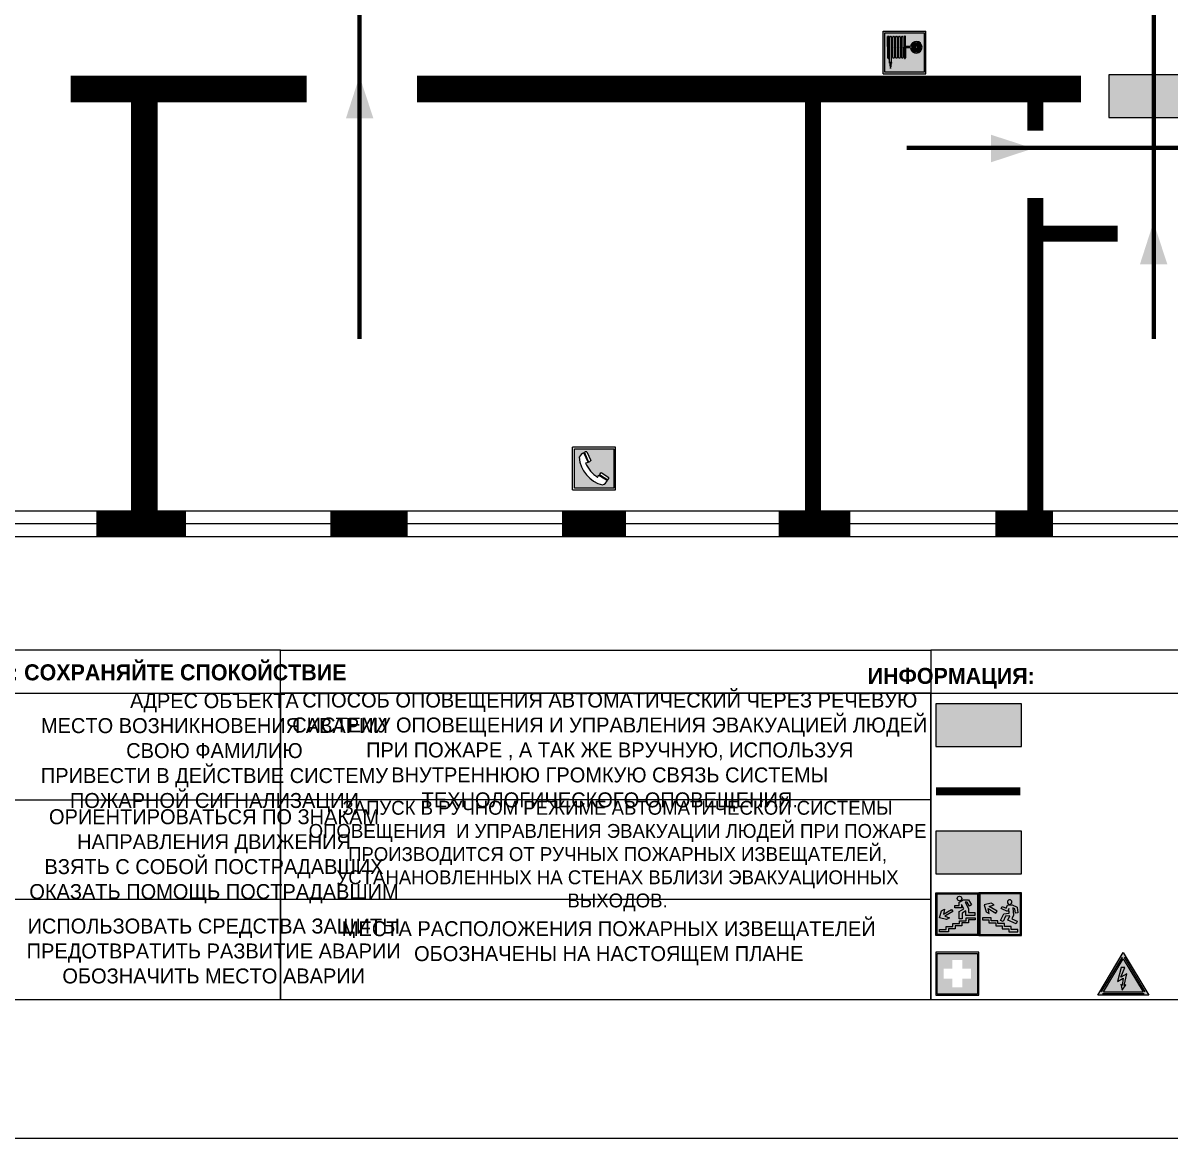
# Model space of a CAD drawing. Header units: millimetres. Extents: x 13114 to 67229, y 22859 to 38520.
# Drawn here: x 25854 to 26068.7, y 34765.6 to 34974.2 of the extents above; entities that cross this region are included whole.
import ezdxf

# ---------------------------------------------------------------- set-up
doc = ezdxf.new("R2010")
doc.units = ezdxf.units.MM
doc.layers.add('План_Штампы', color=7, linetype='Continuous')
doc.styles.add('обычный', font='arial.ttf')

# ---------------------------------------------------------------- blocks, each defined once
blk = doc.blocks.new('A$C3E6D3DDE')
at = {"lineweight": 5}
h = blk.add_hatch(color=40, dxfattribs=at)
h.paths.add_polyline_path([(24.1, 1.45), (16.46, -11.35), (31.74, -11.35)])
h.paths.add_polyline_path([(24.09, -0.46), (30.03, -10.41), (18.14, -10.41)], flags=16)
h.paths.add_polyline_path([(24.54, -3.08), (23.41, -6.02), (25.13, -5.01), (24.33, -8.5), (24.82, -8.27), (23.79, -9.86), (23.4, -8.04), (23.8, -8.43), (24.04, -6.29), (22.39, -7.25), (23.44, -3.08)], flags=0)
h = blk.add_hatch(color=256, dxfattribs=at)
h.paths.add_polyline_path([(24.37, 0.03, 0.567511), (23.82, 0.03), (17.59, -10.4, 0.582454), (17.86, -10.88), (30.32, -10.88, 0.582149), (30.6, -10.4)])
h.paths.add_polyline_path([(24.09, -0.46), (18.14, -10.41), (30.03, -10.41)], flags=16)
h.paths.add_polyline_path([(24.54, -3.08), (23.41, -6.02), (25.13, -5.01), (24.33, -8.5), (24.82, -8.27), (23.79, -9.86), (23.4, -8.04), (23.8, -8.43), (24.04, -6.29), (22.39, -7.25), (23.44, -3.08)], flags=0)
h = blk.add_hatch(color=40, dxfattribs=at)
h.paths.add_polyline_path([(24.09, -0.46), (18.14, -10.41), (30.03, -10.41)])
h.paths.add_polyline_path([(24.82, -8.27), (23.79, -9.86), (23.4, -8.04), (23.8, -8.43), (24.04, -6.29), (22.39, -7.25), (23.44, -3.08), (24.54, -3.08), (23.41, -6.02), (25.13, -5.01), (24.33, -8.5)], flags=16)
at = {"color": 40, "lineweight": 5}
for p, q in [((16.46, -11.35), (24.1, 1.45)), ((24.1, 1.45), (31.74, -11.35))]:
    blk.add_line(p, q, dxfattribs=at)
at = {"lineweight": 5}
for p, q in [((17.59, -10.4), (23.82, 0.03)), ((24.37, 0.03), (30.6, -10.4)), ((18.14, -10.41), (24.09, -0.46)), ((23.44, -3.08), (22.39, -7.25)), ((23.41, -6.02), (24.54, -3.08)), ((24.54, -3.08), (23.44, -3.08)), ((24.09, -0.46), (30.03, -10.41)), ((22.39, -7.25), (24.04, -6.29)), ((25.13, -5.01), (23.41, -6.02)), ((24.04, -6.29), (23.8, -8.43)), ((24.33, -8.5), (25.13, -5.01)), ((23.8, -8.43), (23.4, -8.04)), ((23.4, -8.04), (23.79, -9.86)), ((23.79, -9.86), (24.82, -8.27)), ((24.82, -8.27), (24.33, -8.5)), ((17.86, -10.88), (30.32, -10.88)), ((18.14, -10.41), (30.03, -10.41))]:
    blk.add_line(p, q, dxfattribs=at)
at = {"color": 50, "lineweight": 5}
blk.add_line((31.74, -11.35), (16.46, -11.35), dxfattribs=at)
blk = doc.blocks.new('A$C7B4425F7')
at = {"true_color": 0xffffff}
blk.add_hatch(color=7, dxfattribs=at).paths.add_polyline_path([(0, 0), (-16, 0), (-16, -8), (0, -8)])
h = blk.add_hatch(color=126)
h.paths.add_polyline_path([(-0.2, -0.2), (-15.8, -0.2), (-15.8, -7.8), (-0.2, -7.8)])
h.paths.add_polyline_path([(-11.76, -2.03), (-11.76, -3.66), (-11.17, -3.66, -0.568275), (-11.17, -6.18), (-12.58, -6.18), (-12.58, -2.03)], flags=16)
h.paths.add_polyline_path([(-13.33, -4.12, -0.495768), (-13.59, -6.18), (-15.03, -6.18), (-15.03, -2.03), (-13.59, -2.03, -0.487973)], flags=16)
h.paths.add_polyline_path([(-10.25, -2.03), (-9.48, -2.03), (-9.48, -6.18), (-10.25, -6.18)], flags=16)
h.paths.add_polyline_path([(-13.84, -3.69), (-14.24, -3.69), (-14.24, -3.03), (-13.9, -3.03, -0.692621)], flags=0)
h.paths.add_polyline_path([(-9.15, -2.03), (-8.4, -2.03), (-8.04, -3.07), (-7.68, -2.03), (-6.93, -2.03), (-7.64, -4.1), (-6.93, -6.18), (-7.68, -6.18), (-8.04, -5.14), (-8.4, -6.18), (-9.15, -6.18), (-8.44, -4.1)], flags=16)
h.paths.add_polyline_path([(-11.76, -4.46), (-11.42, -4.46, -0.692621), (-11.36, -5.12), (-11.76, -5.12)], flags=0)
h.paths.add_polyline_path([(-13.9, -5.2), (-14.24, -5.2), (-14.24, -4.55), (-13.84, -4.55, -0.708038)], flags=0)
edge = h.paths.add_edge_path(flags=16)
edge.add_ellipse((-5.51, -4.08), major_axis=(0, 2.05), ratio=0.586184, start_angle=0, end_angle=360)
edge = h.paths.add_edge_path(flags=0)
edge.add_ellipse((-5.51, -4.08), major_axis=(0, 1.14), ratio=0.454828, start_angle=0, end_angle=360)
h.paths.add_polyline_path([(-4.13, -4.96, 0.377264), (-3.48, -4.52, 0.0555), (-3.16, -2.03), (-1.66, -2.03), (-1.66, -4.96), (-0.96, -4.96), (-0.96, -7.01), (-1.75, -7.01), (-1.75, -6.18), (-3.3, -6.18), (-3.3, -7.02), (-4.13, -7.02)], flags=16)
h.paths.add_polyline_path([(-2.73, -2.91), (-2.28, -2.91), (-2.28, -4.96), (-3.05, -4.96, 0.079136)], flags=0)
at = {"color": 126}
blk.add_lwpolyline([(-16, -8), (0, -8), (0, 0), (-16, 0)], close=True, dxfattribs=at)
blk = doc.blocks.new('A$C18900ED3')
h = blk.add_hatch(color=126)
h.paths.add_polyline_path([(-0.18, -0.18), (-7.02, -0.18), (-7.02, -7.02), (-0.18, -7.02)])
h.paths.add_polyline_path([(-5.89, -4.46), (-5.89, -2.77), (-4.46, -2.77), (-4.46, -1.31), (-2.77, -1.31), (-2.77, -2.77), (-1.33, -2.77), (-1.33, -4.46), (-2.77, -4.46), (-2.77, -5.89), (-4.46, -5.89), (-4.46, -4.46)], flags=16)
at = {"color": 126}
for p, q in [((-7.2, 0), (-7.2, -7.2)), ((0, 0), (-7.2, 0)), ((0, -7.2), (0, 0)), ((-7.02, -7.02), (-7.02, -0.18)), ((-7.02, -0.18), (-0.18, -0.18)), ((-0.18, -0.18), (-0.18, -7.02)), ((-7.2, -7.2), (0, -7.2)), ((-0.18, -7.02), (-7.02, -7.02))]:
    blk.add_line(p, q, dxfattribs=at)
blk = doc.blocks.new('вниз 3')
at = {"lineweight": 0, "true_color": 0xffffff}
h = blk.add_hatch(color=7, dxfattribs=at)
h.dxf.hatch_style = 1
h.paths.add_polyline_path([(40997.5, -4475.69), (40997.25, -4475.28), (40995.76, -4476.15), (40995.97, -4475.23), (40995.39, -4475.56), (40995.05, -4476.83), (40996.33, -4477.17), (40996.91, -4476.83), (40996, -4476.55)], flags=0)
h.paths.add_polyline_path([(40999.81, -4473.95), (41000.22, -4473.95), (41000.64, -4474.67), (41001.03, -4474.43), (41000.46, -4473.49), (41000.42, -4473.49), (40999.43, -4473.49), (40998.68, -4473.92), (40998.68, -4474.57), (40997.88, -4474.57), (40997.88, -4475), (40999.14, -4475), (40999.14, -4474.43), (40999.14, -4474.38), (40999.59, -4475.15), (40998.72, -4475.67), (40998.72, -4477.06), (40999.24, -4477.06), (40999.24, -4475.96), (40999.95, -4475.56), (40999.95, -4476.43), (41001.61, -4476.43), (41001.61, -4475.88), (41000.47, -4475.88), (41000.47, -4475.12)], flags=0)
h.paths.add_polyline_path([(40999.2, -4473.24, 1), (40998.35, -4473.24, 1)], flags=0)
h.paths.add_polyline_path([(41000.46, -4477.26), (41001.69, -4477.26), (41001.69, -4476.84), (41000.03, -4476.84), (41000.03, -4477.39), (40998.78, -4477.39), (40998.78, -4477.95), (40997.53, -4477.95), (40997.53, -4478.5), (40996.29, -4478.5), (40996.29, -4479.06), (40995.05, -4479.06), (40995.05, -4479.48), (40995.29, -4479.48), (40996.72, -4479.48), (40996.72, -4478.92), (40997.97, -4478.92), (40997.97, -4478.36), (40999.2, -4478.36), (40999.2, -4477.81), (41000.46, -4477.81)], flags=0)
h.paths.add_polyline_path([(41002.37, -4472.17), (40994.37, -4472.17), (40994.37, -4480.17), (41002.37, -4480.17)])
h.paths.add_polyline_path([(41002.16, -4479.96), (40994.57, -4479.96), (40994.57, -4472.37), (41002.16, -4472.37)], flags=16)
h.paths.add_polyline_path([(41001.61, -4475.88), (41001.61, -4476.43), (40999.95, -4476.43), (40999.95, -4475.56), (40999.24, -4475.96), (40999.24, -4477.06), (40998.72, -4477.06), (40998.72, -4475.67), (40999.59, -4475.15), (40999.14, -4474.38), (40999.14, -4474.43), (40999.14, -4475), (40997.88, -4475), (40997.88, -4474.57), (40998.68, -4474.57), (40998.68, -4473.92), (40999.43, -4473.49), (41000.42, -4473.49), (41000.46, -4473.49), (41001.03, -4474.43), (41000.64, -4474.67), (41000.22, -4473.95), (40999.81, -4473.95), (41000.47, -4475.12), (41000.47, -4475.88)], flags=0)
h.paths.add_polyline_path([(41001.69, -4476.84), (41001.69, -4477.26), (41000.46, -4477.26), (41000.46, -4477.81), (40999.2, -4477.81), (40999.2, -4478.36), (40997.97, -4478.36), (40997.97, -4478.92), (40996.72, -4478.92), (40996.72, -4479.48), (40995.05, -4479.48), (40995.05, -4479.06), (40996.29, -4479.06), (40996.29, -4478.5), (40997.53, -4478.5), (40997.53, -4477.95), (40998.78, -4477.95), (40998.78, -4477.39), (41000.03, -4477.39), (41000.03, -4476.84)], flags=0)
h.paths.add_polyline_path([(40998.35, -4473.24, -1), (40999.2, -4473.24, -1)], flags=0)
h.paths.add_polyline_path([(40997.5, -4475.69), (40996, -4476.55), (40996.91, -4476.83), (40996.33, -4477.17), (40995.05, -4476.83), (40995.39, -4475.56), (40995.97, -4475.23), (40995.76, -4476.15), (40997.25, -4475.28)], flags=0)
at = {"lineweight": 0}
h = blk.add_hatch(color=126, dxfattribs=at)
h.dxf.hatch_style = 1
h.paths.add_polyline_path([(41002.16, -4472.37), (40994.57, -4472.37), (40994.57, -4479.96), (41002.16, -4479.96)])
h.paths.add_polyline_path([(40995.97, -4475.23), (40995.76, -4476.15), (40997.25, -4475.28), (40997.5, -4475.69), (40996, -4476.55), (40996.91, -4476.83), (40996.33, -4477.17), (40995.05, -4476.83), (40995.39, -4475.56)], flags=16)
h.paths.add_polyline_path([(40997.88, -4474.57), (40998.68, -4474.57), (40998.68, -4473.92), (40999.43, -4473.49), (41000.42, -4473.49), (41000.46, -4473.49), (41001.03, -4474.43), (41000.64, -4474.67), (41000.22, -4473.95), (40999.81, -4473.95), (41000.47, -4475.12), (41000.47, -4475.88), (41001.61, -4475.88), (41001.61, -4476.43), (40999.95, -4476.43), (40999.95, -4475.56), (40999.24, -4475.96), (40999.24, -4477.06), (40998.72, -4477.06), (40998.72, -4475.67), (40999.59, -4475.15), (40999.14, -4474.38), (40999.14, -4474.43), (40999.14, -4475), (40997.88, -4475)], flags=16)
h.paths.add_polyline_path([(40998.35, -4473.24, -1), (40999.2, -4473.24, -1)], flags=16)
h.paths.add_polyline_path([(40997.53, -4477.95), (40998.78, -4477.95), (40998.78, -4477.39), (41000.03, -4477.39), (41000.03, -4476.84), (41001.69, -4476.84), (41001.69, -4477.26), (41000.46, -4477.26), (41000.46, -4477.81), (40999.2, -4477.81), (40999.2, -4478.36), (40997.97, -4478.36), (40997.97, -4478.92), (40996.72, -4478.92), (40996.72, -4479.48), (40995.05, -4479.48), (40995.05, -4479.06), (40996.29, -4479.06), (40996.29, -4478.5), (40997.53, -4478.5)], flags=16)
at = {"lineweight": 0, "true_color": 0xffffff}
h = blk.add_hatch(color=7, dxfattribs=at)
h.dxf.hatch_style = 1
h.paths.add_polyline_path([(40999.2, -4473.24, 1), (40998.35, -4473.24, 1)])
h.paths.add_polyline_path([(40999.81, -4473.95), (41000.22, -4473.95), (41000.64, -4474.67), (41001.03, -4474.43), (41000.46, -4473.49), (41000.42, -4473.49), (40999.43, -4473.49), (40998.68, -4473.92), (40998.68, -4474.57), (40997.88, -4474.57), (40997.88, -4475), (40999.14, -4475), (40999.14, -4474.43), (40999.14, -4474.38), (40999.59, -4475.15), (40998.72, -4475.67), (40998.72, -4477.06), (40999.24, -4477.06), (40999.24, -4475.96), (40999.95, -4475.56), (40999.95, -4476.43), (41001.61, -4476.43), (41001.61, -4475.88), (41000.47, -4475.88), (41000.47, -4475.12)])
h.paths.add_polyline_path([(40999.2, -4477.81), (41000.46, -4477.81), (41000.46, -4477.26), (41001.69, -4477.26), (41001.69, -4476.84), (41000.03, -4476.84), (41000.03, -4477.39), (40998.78, -4477.39), (40998.78, -4477.95), (40997.53, -4477.95), (40997.53, -4478.5), (40996.29, -4478.5), (40996.29, -4479.06), (40995.05, -4479.06), (40995.05, -4479.48), (40995.29, -4479.48), (40996.72, -4479.48), (40996.72, -4478.92), (40997.97, -4478.92), (40997.97, -4478.36), (40999.2, -4478.36)])
h.paths.add_polyline_path([(40997.5, -4475.69), (40997.25, -4475.28), (40995.76, -4476.15), (40995.97, -4475.23), (40995.39, -4475.56), (40995.05, -4476.83), (40996.33, -4477.17), (40996.91, -4476.83), (40996, -4476.55)])
at = {"color": 126, "lineweight": 0}
for points in [[(40994.37, -4472.17), (41002.37, -4472.17), (41002.37, -4480.17), (40994.37, -4480.17)], [(40994.57, -4472.37), (41002.16, -4472.37), (41002.16, -4479.96), (40994.57, -4479.96)]]:
    blk.add_lwpolyline(points, close=True, dxfattribs=at)
for points in [[(40999.14, -4474.43), (40999.14, -4475), (40997.88, -4475), (40997.88, -4474.57), (40998.68, -4474.57), (40998.68, -4473.92), (40999.43, -4473.49), (41000.42, -4473.49), (41000.46, -4473.49), (41001.03, -4474.43), (41000.64, -4474.67), (41000.22, -4473.95), (40999.81, -4473.95), (41000.47, -4475.12), (41000.47, -4475.88), (41001.61, -4475.88), (41001.61, -4476.43), (40999.95, -4476.43), (40999.95, -4475.56), (40999.24, -4475.96), (40999.24, -4477.06), (40998.72, -4477.06), (40998.72, -4475.67), (40999.59, -4475.15), (40999.14, -4474.38), (40999.14, -4474.43)], [(40995.05, -4476.83), (40995.39, -4475.56), (40995.97, -4475.23), (40995.76, -4476.15), (40997.25, -4475.28), (40997.5, -4475.69), (40996, -4476.55), (40996.91, -4476.83), (40996.33, -4477.17), (40995.05, -4476.83)], [(40995.29, -4479.48), (40995.05, -4479.48), (40995.05, -4479.06), (40996.29, -4479.06), (40996.29, -4478.5), (40997.53, -4478.5), (40997.53, -4477.95), (40998.78, -4477.95), (40998.78, -4477.39), (41000.03, -4477.39), (41000.03, -4476.84), (41001.69, -4476.84), (41001.69, -4477.26), (41000.46, -4477.26), (41000.46, -4477.81), (40999.2, -4477.81), (40999.2, -4478.36), (40997.97, -4478.36), (40997.97, -4478.92), (40996.72, -4478.92), (40996.72, -4479.48), (40995.05, -4479.48)]]:
    blk.add_lwpolyline(points, dxfattribs=at)
blk.add_circle((40998.77, -4473.24), 0.426, dxfattribs=at)
blk = doc.blocks.new('A$C32E8229D')
at = {"true_color": 0xffffff}
blk.add_hatch(color=7, dxfattribs=at).paths.add_polyline_path([(0, 0), (0, -8), (16, -8), (16, 0)])
h = blk.add_hatch(color=126)
h.paths.add_polyline_path([(0.2, -0.2), (15.8, -0.2), (15.8, -7.8), (0.2, -7.8)])
h.paths.add_polyline_path([(13.49, -2.05), (12.08, -2.05), (11.37, -2.63, 0.162397), (11.29, -2.84), (11.29, -3.63), (10.35, -3.63), (10.35, -4.05), (11.68, -4.05), (11.68, -3.48), (12.26, -4.28), (11.29, -5.1), (11.29, -6.78), (11.85, -6.78), (11.85, -5.44), (12.8, -4.64), (12.8, -5.94), (14.46, -5.94), (14.46, -5.39), (13.45, -5.39), (13.45, -3.97), (12.46, -2.59), (13.15, -2.59), (13.69, -3.34), (14.18, -3)], flags=16)
h.paths.add_polyline_path([(10.74, -1.82, 1), (11.8, -1.82, 1)], flags=16)
h.paths.add_polyline_path([(9.39, -3.59), (5.99, -3.59), (6.56, -3.03), (5.91, -3.03), (5.1, -3.83), (5.91, -4.64), (6.56, -4.64), (5.99, -4.09), (9.39, -4.09)], flags=16)
h.paths.add_polyline_path([(4.29, -1.08), (1.72, -1.08), (1.72, -6.6), (4.29, -6.6)], flags=16)
at = {"color": 126}
blk.add_lwpolyline([(16, -8), (0, -8), (0, 0), (16, 0)], close=True, dxfattribs=at)
blk = doc.blocks.new('вверх')
at = {"lineweight": 0, "true_color": 0xffffff}
h = blk.add_hatch(color=7, dxfattribs=at)
h.dxf.hatch_style = 1
h.paths.add_polyline_path([(40999.03, -4475.37), (41000.53, -4474.51), (40999.62, -4474.22), (41000.2, -4473.88), (41001.48, -4474.22), (41001.13, -4475.49), (41000.55, -4475.82), (41000.76, -4474.91), (40999.27, -4475.77)], flags=0)
h.paths.add_polyline_path([(40998.09, -4474.5), (40998.28, -4474.89), (40997.14, -4475.43), (40996.89, -4474.92), (40996.87, -4474.87), (40996.8, -4475.75), (40997.81, -4475.85), (40998.41, -4477.11), (40997.94, -4477.33), (40997.47, -4476.34), (40996.66, -4476.28), (40997.03, -4477.06), (40995.52, -4477.78), (40995.29, -4477.28), (40996.32, -4476.79), (40996, -4476.11), (40996.09, -4474.77), (40995.72, -4474.94), (40995.64, -4475.77), (40995.2, -4475.72), (40995.3, -4474.63), (40995.33, -4474.61), (40996.23, -4474.19), (40997.09, -4474.25), (40997.37, -4474.84)], flags=0)
h.paths.add_polyline_path([(40997.14, -4473.68, -1), (40996.29, -4473.68, -1)], flags=0)
h.paths.add_polyline_path([(41000.58, -4477.58), (41000.58, -4477.03), (41001.81, -4477.03), (41001.81, -4476.6), (41000.15, -4476.6), (41000.15, -4477.16), (40998.9, -4477.16), (40998.9, -4477.72), (40997.65, -4477.72), (40997.65, -4478.27), (40996.41, -4478.27), (40996.41, -4478.82), (40995.17, -4478.82), (40995.17, -4479.25), (40995.41, -4479.25), (40996.84, -4479.25), (40996.84, -4478.69), (40998.09, -4478.69), (40998.09, -4478.13), (40999.32, -4478.13), (40999.32, -4477.58)], flags=0)
h.paths.add_polyline_path([(41002.49, -4471.94), (40994.49, -4471.94), (40994.49, -4479.94), (41002.49, -4479.94)])
h.paths.add_polyline_path([(41002.28, -4479.72), (40994.69, -4479.72), (40994.69, -4472.14), (41002.28, -4472.14)], flags=16)
h.paths.add_polyline_path([(41001.81, -4476.6), (41001.81, -4477.03), (41000.58, -4477.03), (41000.58, -4477.58), (40999.32, -4477.58), (40999.32, -4478.13), (40998.09, -4478.13), (40998.09, -4478.69), (40996.84, -4478.69), (40996.84, -4479.25), (40995.17, -4479.25), (40995.17, -4478.82), (40996.41, -4478.82), (40996.41, -4478.27), (40997.65, -4478.27), (40997.65, -4477.72), (40998.9, -4477.72), (40998.9, -4477.16), (41000.15, -4477.16), (41000.15, -4476.6)], flags=0)
at = {"lineweight": 0}
h = blk.add_hatch(color=126, dxfattribs=at)
h.dxf.hatch_style = 1
h.paths.add_polyline_path([(40994.69, -4479.72), (41002.28, -4479.72), (41002.28, -4472.14), (40994.69, -4472.14)])
h.paths.add_polyline_path([(40999.03, -4475.37), (41000.53, -4474.51), (40999.62, -4474.22), (41000.2, -4473.88), (41001.48, -4474.22), (41001.13, -4475.49), (41000.55, -4475.82), (41000.76, -4474.91), (40999.27, -4475.77)], flags=16)
h.paths.add_polyline_path([(40997.09, -4474.25), (40997.37, -4474.84), (40998.09, -4474.5), (40998.28, -4474.89), (40997.14, -4475.43), (40996.89, -4474.92), (40996.87, -4474.87), (40996.8, -4475.75), (40997.81, -4475.85), (40998.41, -4477.11), (40997.94, -4477.33), (40997.47, -4476.34), (40996.66, -4476.28), (40997.03, -4477.06), (40995.52, -4477.78), (40995.29, -4477.28), (40996.32, -4476.79), (40996, -4476.11), (40996.09, -4474.77), (40995.72, -4474.94), (40995.64, -4475.77), (40995.2, -4475.72), (40995.3, -4474.63), (40995.33, -4474.61), (40996.23, -4474.19)], flags=16)
h.paths.add_polyline_path([(40996.29, -4473.68, -1), (40997.14, -4473.68, -1)], flags=16)
h.paths.add_polyline_path([(40997.65, -4477.72), (40998.9, -4477.72), (40998.9, -4477.16), (41000.15, -4477.16), (41000.15, -4476.6), (41001.81, -4476.6), (41001.81, -4477.03), (41000.58, -4477.03), (41000.58, -4477.58), (40999.32, -4477.58), (40999.32, -4478.13), (40998.09, -4478.13), (40998.09, -4478.69), (40996.84, -4478.69), (40996.84, -4479.25), (40995.17, -4479.25), (40995.17, -4478.82), (40996.41, -4478.82), (40996.41, -4478.27), (40997.65, -4478.27)], flags=16)
at = {"lineweight": 0, "true_color": 0xffffff}
h = blk.add_hatch(color=7, dxfattribs=at)
h.dxf.hatch_style = 1
h.paths.add_polyline_path([(40997.14, -4473.68, 1), (40996.29, -4473.68, 1)])
h.paths.add_polyline_path([(40998.28, -4474.89), (40998.09, -4474.5), (40997.37, -4474.84), (40997.09, -4474.25), (40996.23, -4474.19), (40995.33, -4474.61), (40995.3, -4474.63), (40995.2, -4475.72), (40995.64, -4475.77), (40995.72, -4474.94), (40996.09, -4474.77), (40996, -4476.11), (40996.32, -4476.79), (40995.29, -4477.28), (40995.52, -4477.78), (40997.03, -4477.06), (40996.66, -4476.28), (40997.47, -4476.34), (40997.94, -4477.33), (40998.41, -4477.11), (40997.81, -4475.85), (40996.8, -4475.75), (40996.87, -4474.87), (40996.89, -4474.92), (40997.14, -4475.43)])
h.paths.add_polyline_path([(40998.09, -4478.13), (40999.32, -4478.13), (40999.32, -4477.58), (41000.58, -4477.58), (41000.58, -4477.03), (41001.81, -4477.03), (41001.81, -4476.6), (41000.15, -4476.6), (41000.15, -4477.16), (40998.9, -4477.16), (40998.9, -4477.72), (40997.65, -4477.72), (40997.65, -4478.27), (40996.41, -4478.27), (40996.41, -4478.82), (40995.17, -4478.82), (40995.17, -4479.25), (40995.41, -4479.25), (40996.84, -4479.25), (40996.84, -4478.69), (40998.09, -4478.69)])
h.paths.add_polyline_path([(40999.03, -4475.37), (40999.27, -4475.77), (41000.76, -4474.91), (41000.55, -4475.82), (41001.13, -4475.49), (41001.48, -4474.22), (41000.2, -4473.88), (40999.62, -4474.22), (41000.53, -4474.51)])
at = {"color": 126, "lineweight": 0}
for points in [[(40994.49, -4471.94), (41002.49, -4471.94), (41002.49, -4479.94), (40994.49, -4479.94)], [(40994.69, -4472.14), (41002.28, -4472.14), (41002.28, -4479.72), (40994.69, -4479.72)]]:
    blk.add_lwpolyline(points, close=True, dxfattribs=at)
for points in [[(41001.48, -4474.22), (41001.13, -4475.49), (41000.55, -4475.82), (41000.76, -4474.91), (40999.27, -4475.77), (40999.03, -4475.37), (41000.53, -4474.51), (40999.62, -4474.22), (41000.2, -4473.88), (41001.48, -4474.22)], [(40996.89, -4474.92), (40997.14, -4475.43), (40998.28, -4474.89), (40998.09, -4474.5), (40997.37, -4474.84), (40997.09, -4474.25), (40996.23, -4474.19), (40995.33, -4474.61), (40995.3, -4474.63), (40995.2, -4475.72), (40995.64, -4475.77), (40995.72, -4474.94), (40996.09, -4474.77), (40996, -4476.11), (40996.32, -4476.79), (40995.29, -4477.28), (40995.52, -4477.78), (40997.03, -4477.06), (40996.66, -4476.28), (40997.47, -4476.34), (40997.94, -4477.33), (40998.41, -4477.11), (40997.81, -4475.85), (40996.8, -4475.75), (40996.87, -4474.87), (40996.89, -4474.92)], [(40995.41, -4479.25), (40995.17, -4479.25), (40995.17, -4478.82), (40996.41, -4478.82), (40996.41, -4478.27), (40997.65, -4478.27), (40997.65, -4477.72), (40998.9, -4477.72), (40998.9, -4477.16), (41000.15, -4477.16), (41000.15, -4476.6), (41001.81, -4476.6), (41001.81, -4477.03), (41000.58, -4477.03), (41000.58, -4477.58), (40999.32, -4477.58), (40999.32, -4478.13), (40998.09, -4478.13), (40998.09, -4478.69), (40996.84, -4478.69), (40996.84, -4479.25), (40995.17, -4479.25)]]:
    blk.add_lwpolyline(points, dxfattribs=at)
blk.add_circle((40996.71, -4473.68), 0.426, dxfattribs=at)
blk = doc.blocks.new('A$C37112FD5')
at = {"true_color": 0xf5f5ff}
h = blk.add_hatch(color=7, dxfattribs=at)
h.dxf.hatch_style = 1
h.paths.add_polyline_path([(12.8, -7.4), (0, -7.4), (0, -20.2), (12.8, -20.2)])
h.paths.add_polyline_path([(12.29, -7.91), (12.29, -19.69), (0.51, -19.69), (0.51, -7.91)], flags=16)
h.paths.add_polyline_path([(4.98, -9.04, -0.42597), (5.17, -9.22), (5.17, -12.25), (5.17, -15.29, -0.432244), (4.98, -15.47), (4.83, -15.47, -0.42597), (4.64, -15.29), (4.64, -12.25), (4.64, -9.22, -0.432244), (4.83, -9.04)], flags=0)
h.paths.add_polyline_path([(4.28, -9.22), (4.28, -12.25), (4.28, -15.29, -0.432244), (4.09, -15.47), (3.94, -15.47, -0.42597), (3.75, -15.29), (3.75, -12.25), (3.75, -9.22, -0.432244), (3.94, -9.04), (4.09, -9.04, -0.42597)], flags=0)
h.paths.add_polyline_path([(5.72, -9.04), (5.87, -9.04, -0.42597), (6.06, -9.22), (6.06, -12.25), (6.06, -15.29, -0.432244), (5.87, -15.47), (5.72, -15.47, -0.42597), (5.53, -15.29), (5.53, -12.25), (5.53, -9.22, -0.432244)], flags=0)
h.paths.add_polyline_path([(6.42, -8.9), (6.5, -8.9, -0.42597), (6.69, -9.08), (6.69, -12.03), (8.21, -12.03, -15.824349), (8.21, -12.47), (6.69, -12.47), (6.69, -15.42, -0.432244), (6.5, -15.6), (6.42, -15.6)], flags=0)
h.paths.add_polyline_path([(3.39, -9.22), (3.39, -12.25), (3.39, -15.29, -0.432244), (3.2, -15.47), (3.05, -15.47, -0.42597), (2.85, -15.29), (2.85, -12.25), (2.85, -9.22, -0.432244), (3.05, -9.04), (3.2, -9.04, -0.42597)], flags=0)
h.paths.add_polyline_path([(2.5, -9.22), (2.5, -16.71), (1.96, -16.71), (1.96, -9.22, -0.432244), (2.15, -9.04), (2.31, -9.04, -0.42597)], flags=0)
h.paths.add_polyline_path([(1.61, -8.9), (1.61, -15.6), (1.57, -15.6, -0.42597), (1.37, -15.42), (1.37, -12.03), (1.37, -9.09, -0.432244), (1.57, -8.9)], flags=0)
h.paths.add_polyline_path([(9.76, -10.81), (9.76, -12.03), (8.49, -12.03, -0.336371)], flags=0)
h.paths.add_polyline_path([(8.49, -12.47), (9.76, -12.47), (9.76, -13.7, -0.336371)], flags=0)
h.paths.add_polyline_path([(10.11, -10.81, -0.336371), (11.38, -12.03), (10.11, -12.03)], flags=0)
h.paths.add_polyline_path([(10.11, -12.47), (11.38, -12.47, -0.336371), (10.11, -13.7)], flags=0)
h.paths.add_polyline_path([(2.5, -16.84), (2.5, -17.05), (1.97, -17.05), (1.97, -16.84)], flags=0)
h.paths.add_polyline_path([(2.5, -17.24, -0.033778), (2.24, -18.6, -0.033778), (1.97, -17.24)], flags=0)
h = blk.add_hatch(color=242)
h.dxf.hatch_style = 1
h.paths.add_polyline_path([(12.29, -7.91), (0.51, -7.91), (0.51, -19.69), (12.29, -19.69)])
h.paths.add_polyline_path([(6.42, -15.6), (6.42, -8.9), (6.5, -8.9, -0.42597), (6.69, -9.08), (6.69, -12.03), (8.21, -12.03, -15.824349), (8.21, -12.47), (6.69, -12.47), (6.69, -15.42, -0.432244), (6.5, -15.6)], flags=16)
h.paths.add_polyline_path([(5.87, -15.47), (5.72, -15.47, -0.42597), (5.53, -15.29), (5.53, -12.25), (5.53, -9.22, -0.432244), (5.72, -9.04), (5.87, -9.04, -0.42597), (6.06, -9.22), (6.06, -12.25), (6.06, -15.29, -0.432244)], flags=16)
h.paths.add_polyline_path([(4.98, -15.47), (4.83, -15.47, -0.42597), (4.64, -15.29), (4.64, -12.25), (4.64, -9.22, -0.432244), (4.83, -9.04), (4.98, -9.04, -0.42597), (5.17, -9.22), (5.17, -12.25), (5.17, -15.29, -0.432244)], flags=16)
h.paths.add_polyline_path([(4.09, -15.47), (3.94, -15.47, -0.42597), (3.75, -15.29), (3.75, -12.25), (3.75, -9.22, -0.432244), (3.94, -9.04), (4.09, -9.04, -0.42597), (4.28, -9.22), (4.28, -12.25), (4.28, -15.29, -0.432244)], flags=16)
h.paths.add_polyline_path([(3.2, -15.47), (3.05, -15.47, -0.42597), (2.85, -15.29), (2.85, -12.25), (2.85, -9.22, -0.432244), (3.05, -9.04), (3.2, -9.04, -0.42597), (3.39, -9.22), (3.39, -12.25), (3.39, -15.29, -0.432244)], flags=16)
h.paths.add_polyline_path([(2.5, -17.05), (1.97, -17.05), (1.97, -16.84), (2.5, -16.84)], flags=16)
h.paths.add_polyline_path([(2.5, -17.24, -0.033778), (2.24, -18.6, -0.033778), (1.97, -17.24)], flags=16)
h.paths.add_polyline_path([(2.5, -16.71), (1.96, -16.71), (1.96, -9.22, -0.432244), (2.15, -9.04), (2.31, -9.04, -0.42597), (2.5, -9.22)], flags=16)
h.paths.add_polyline_path([(1.61, -15.6), (1.57, -15.6, -0.42597), (1.37, -15.42), (1.37, -12.03), (1.37, -9.09, -0.432244), (1.57, -8.9), (1.61, -8.9)], flags=16)
h.paths.add_polyline_path([(8.49, -12.47), (9.76, -12.47), (9.76, -13.7, -0.336371)], flags=0)
h.paths.add_polyline_path([(10.11, -13.7), (10.11, -12.47), (11.38, -12.47, -0.336371)], flags=0)
h.paths.add_polyline_path([(8.49, -12.03, -0.336371), (9.76, -10.81), (9.76, -12.03)], flags=0)
h.paths.add_polyline_path([(10.11, -12.03), (10.11, -10.81, -0.336371), (11.38, -12.03)], flags=0)
h = blk.add_hatch(color=7, dxfattribs=at)
h.dxf.hatch_style = 1
h.paths.add_polyline_path([(1.61, -8.9), (1.57, -8.9, 0.432244), (1.37, -9.09), (1.37, -12.03), (1.37, -15.42, 0.42597), (1.57, -15.6), (1.61, -15.6)])
h.paths.add_polyline_path([(2.5, -9.22, 0.42597), (2.31, -9.04), (2.15, -9.04, 0.432244), (1.96, -9.22), (1.96, -16.71), (2.5, -16.71)])
h.paths.add_polyline_path([(2.5, -16.84), (1.97, -16.84), (1.97, -17.05), (2.5, -17.05)])
h.paths.add_polyline_path([(2.5, -17.24), (1.97, -17.24, 0.033778), (2.24, -18.6, 0.033778)])
h.paths.add_polyline_path([(3.39, -12.25), (3.39, -9.22, 0.42597), (3.2, -9.04), (3.05, -9.04, 0.432244), (2.85, -9.22), (2.85, -12.25), (2.85, -15.29, 0.42597), (3.05, -15.47), (3.2, -15.47, 0.432244), (3.39, -15.29)])
h.paths.add_polyline_path([(4.28, -12.25), (4.28, -9.22, 0.42597), (4.09, -9.04), (3.94, -9.04, 0.432244), (3.75, -9.22), (3.75, -12.25), (3.75, -15.29, 0.42597), (3.94, -15.47), (4.09, -15.47, 0.432244), (4.28, -15.29)])
h.paths.add_polyline_path([(5.17, -12.25), (5.17, -9.22, 0.42597), (4.98, -9.04), (4.83, -9.04, 0.432244), (4.64, -9.22), (4.64, -12.25), (4.64, -15.29, 0.42597), (4.83, -15.47), (4.98, -15.47, 0.432244), (5.17, -15.29)])
h.paths.add_polyline_path([(6.06, -12.25), (6.06, -9.22, 0.42597), (5.87, -9.04), (5.72, -9.04, 0.432244), (5.53, -9.22), (5.53, -12.25), (5.53, -15.29, 0.42597), (5.72, -15.47), (5.87, -15.47, 0.432244), (6.06, -15.29)])
h.paths.add_polyline_path([(6.69, -12.47), (8.21, -12.47, 15.824349), (8.21, -12.03), (6.69, -12.03), (6.69, -9.08, 0.42597), (6.5, -8.9), (6.42, -8.9), (6.42, -15.6), (6.5, -15.6, 0.432244), (6.69, -15.42)])
h.paths.add_polyline_path([(8.49, -12.47), (9.76, -12.47), (9.76, -13.7, -0.336371)], flags=16)
h.paths.add_polyline_path([(8.49, -12.03, -0.336371), (9.76, -10.81), (9.76, -12.03)], flags=16)
h.paths.add_polyline_path([(10.11, -12.47), (11.38, -12.47, -0.336371), (10.11, -13.7)], flags=16)
h.paths.add_polyline_path([(10.11, -12.03), (10.11, -10.81, -0.336371), (11.38, -12.03)], flags=16)
h = blk.add_hatch(color=242)
h.dxf.hatch_style = 1
h.paths.add_polyline_path([(9.76, -10.81, 0.336371), (8.49, -12.03), (9.76, -12.03)])
h.paths.add_polyline_path([(10.11, -10.81), (10.11, -12.03), (11.38, -12.03, 0.336371)])
h.paths.add_polyline_path([(11.38, -12.47), (10.11, -12.47), (10.11, -13.7, 0.336371)])
h.paths.add_polyline_path([(9.76, -12.47), (8.49, -12.47, 0.336371), (9.76, -13.7)])
at = {"color": 242, "lineweight": 5}
for p, q in [((0, -20.2), (0, -7.4)), ((0, -7.4), (12.8, -7.4)), ((1.37, -12.03), (1.37, -9.08)), ((1.57, -8.9), (1.61, -8.9)), ((1.61, -8.9), (1.61, -15.6)), ((1.96, -16.71), (1.96, -9.22)), ((2.15, -9.04), (2.31, -9.04)), ((2.5, -16.71), (2.5, -9.22)), ((2.85, -12.25), (2.85, -9.22)), ((3.05, -9.04), (3.2, -9.04)), ((3.39, -12.25), (3.39, -9.22)), ((3.75, -12.25), (3.75, -9.22)), ((3.94, -9.04), (4.09, -9.04)), ((4.28, -12.25), (4.28, -9.22)), ((4.64, -12.25), (4.64, -9.22)), ((4.83, -9.04), (4.98, -9.04)), ((5.17, -12.25), (5.17, -9.22)), ((5.53, -12.25), (5.53, -9.22)), ((5.72, -9.04), (5.87, -9.04)), ((6.06, -12.25), (6.06, -9.22)), ((6.42, -8.9), (6.42, -15.6)), ((6.5, -8.9), (6.42, -8.9)), ((6.69, -12.03), (6.69, -9.08)), ((12.8, -20.2), (12.8, -7.4)), ((1.37, -12.03), (1.37, -15.42)), ((2.85, -12.25), (2.85, -15.29)), ((3.39, -12.25), (3.39, -15.29)), ((3.75, -12.25), (3.75, -15.29)), ((4.28, -12.25), (4.28, -15.29)), ((4.64, -12.25), (4.64, -15.29)), ((5.17, -12.25), (5.17, -15.29)), ((5.53, -12.25), (5.53, -15.29)), ((6.06, -12.25), (6.06, -15.29)), ((8.21, -12.03), (6.69, -12.03)), ((8.21, -12.47), (6.69, -12.47)), ((6.69, -12.47), (6.69, -15.42)), ((9.76, -12.03), (8.49, -12.03)), ((9.76, -12.47), (8.49, -12.47)), ((9.76, -10.81), (9.76, -12.03)), ((9.76, -12.47), (9.76, -13.7)), ((10.11, -10.81), (10.11, -12.03)), ((11.38, -12.03), (10.11, -12.03)), ((11.38, -12.47), (10.11, -12.47)), ((10.11, -12.47), (10.11, -13.7)), ((1.57, -15.6), (1.61, -15.6)), ((1.96, -16.71), (2.5, -16.71)), ((1.97, -16.84), (2.5, -16.84)), ((1.97, -17.05), (1.97, -16.84)), ((2.5, -17.05), (1.97, -17.05)), ((2.5, -16.84), (2.5, -17.05)), ((3.05, -15.47), (3.2, -15.47)), ((3.94, -15.47), (4.09, -15.47)), ((4.83, -15.47), (4.98, -15.47)), ((5.72, -15.47), (5.87, -15.47)), ((6.42, -15.6), (6.5, -15.6)), ((0, -20.2), (12.8, -20.2)), ((1.97, -17.24), (2.5, -17.24))]:
    blk.add_line(p, q, dxfattribs=at)
blk.add_lwpolyline([(0.51, -7.91), (12.29, -7.91), (12.29, -19.69), (0.51, -19.69)], close=True, dxfattribs=at)
for centre, radius, start, end in [((1.56, -9.09), 0.182, 87.1027, 180.6071), ((2.15, -9.22), 0.182, 87.1027, 180.6071), ((2.32, -9.22), 0.182, 359.3929, 92.8973), ((3.04, -9.22), 0.182, 87.1027, 180.6071), ((3.21, -9.22), 0.182, 359.3929, 92.8973), ((3.93, -9.22), 0.182, 87.1027, 180.6071), ((4.1, -9.22), 0.182, 359.3929, 92.8973), ((4.82, -9.22), 0.182, 87.1027, 180.6071), ((4.99, -9.22), 0.182, 359.3929, 92.8973), ((5.71, -9.22), 0.182, 87.1027, 180.6071), ((5.88, -9.22), 0.182, 359.3929, 92.8973), ((6.51, -9.09), 0.182, 359.3929, 92.8973), ((9.93, -12.25), 1.74, 187.2319, 172.7681), ((9.93, -12.25), 1.46, 96.9927, 171.3585), ((9.93, -12.25), 1.46, 188.6415, 263.0073), ((9.93, -12.25), 1.46, 8.6415, 83.0073), ((9.93, -12.25), 1.46, 276.9927, 351.3585), ((1.56, -15.42), 0.182, 179.3929, 272.8973), ((3.04, -15.29), 0.182, 179.3929, 272.8973), ((3.21, -15.29), 0.182, 267.1027, 0.6071), ((3.93, -15.29), 0.182, 179.3929, 272.8973), ((4.1, -15.29), 0.182, 267.1027, 0.6071), ((4.82, -15.29), 0.182, 179.3929, 272.8973), ((4.99, -15.29), 0.182, 267.1027, 0.6071), ((5.71, -15.29), 0.182, 179.3929, 272.8973), ((5.88, -15.29), 0.182, 267.1027, 0.6071), ((6.51, -15.42), 0.182, 267.1027, 0.6071), ((12.17, -15.98), 10.27, 187.041, 194.7793), ((-7.7, -15.98), 10.27, 345.2207, 352.959)]:
    blk.add_arc(centre, radius, start, end, dxfattribs=at)
blk = doc.blocks.new('A$C456E1F9C')
at = {"lineweight": 5}
h = blk.add_hatch(color=242, dxfattribs=at)
h.paths.add_polyline_path([(0.51, -1.47), (0.51, -13.26), (12.29, -13.26), (12.29, -1.47)])
h.paths.add_polyline_path([(5.42, -4.95, -0.254479), (4.78, -5.4), (3.52, -2.53, -0.209735), (4.23, -2.4)], flags=16)
h.paths.add_polyline_path([(8.53, -8.6), (10.87, -10.17), (10.54, -10.76), (8.03, -9.13, -0.192251)], flags=16)
h.paths.add_polyline_path([(4.61, -5.49, 0.005518), (3.87, -5.72, 0.128647), (7.49, -10.01, 0.00809), (7.83, -9.33), (10.47, -10.97, -0.16736), (8.99, -12.25, -0.327862), (1.95, -3.95, -0.166952), (3.36, -2.62)], flags=16)
at = {"color": 242, "lineweight": 5}
for p, q in [((0, -13.77), (0, -0.97)), ((12.8, -0.97), (0, -0.97)), ((4.61, -5.49), (3.36, -2.62)), ((3.52, -2.53), (4.78, -5.4)), ((4.23, -2.4), (5.42, -4.95)), ((12.8, -13.77), (12.8, -0.97)), ((7.83, -9.33), (10.47, -10.97)), ((8.03, -9.13), (10.54, -10.76)), ((10.81, -10.12), (8.53, -8.6)), ((10.54, -10.76), (10.8, -10.3)), ((10.8, -10.3), (10.81, -10.12)), ((0, -13.77), (12.8, -13.77))]:
    blk.add_line(p, q, dxfattribs=at)
blk.add_lwpolyline([(0.51, -1.47), (12.29, -1.47), (12.29, -13.26), (0.51, -13.26)], close=True, dxfattribs=at)
for centre, radius, start, end in [((4.59, -5.34), 2.99, 114.2845, 152.1974), ((4.02, -3.27), 0.891, 76.3284, 123.7092), ((11.12, -3.31), 9.19, 183.9915, 256.6009), ((14.98, -39.1), 35.17, 107.1487, 108.4135), ((13.86, -0.94), 11.08, 205.5536, 234.8762), ((4.68, -4.59), 0.824, 276.9621, 334.0723), ((-13.31, 0.8), 23.44, 332.5487, 334.4027), ((8.94, -9.5), 0.989, 114.4092, 157.9388), ((7.87, -9.46), 3, 291.9291, 329.9329)]:
    blk.add_arc(centre, radius, start, end, dxfattribs=at)

msp = doc.modelspace()

# ---------------------------------------------------------------- linework, layer by layer
at = {"color": 5, "lineweight": 0}
msp.add_lwpolyline([(25589.29, 34765.59), (26189.29, 34765.59), (26189.29, 35160.59), (25589.29, 35160.59)], close=True, dxfattribs=at)
at = {"color": 126, "lineweight": 100, "true_color": 0x008754}
for points in [[(25655.9, 34894.16), (25694.61, 34894.16), (25694.61, 34979.84), (25643.77, 34979.84), (26065.62, 34979.84), (26065.62, 34950.78), (26096.27, 34950.78), (26096.27, 34906.35), (26105.33, 34906.35), (26105.33, 34887.03)], [(25916.96, 34979.84), (25916.96, 34915.06)], [(26065.62, 34950.78), (26019.39, 34950.78)], [(26065.62, 34950.78), (26065.62, 34915.06)]]:
    msp.add_lwpolyline(points, dxfattribs=at)
at = {"lineweight": 100, "const_width": 5}
for points in [[(25862.9, 34961.81), (25907.08, 34961.81)], [(25876.72, 34880.53), (25876.72, 34961.81)], [(25927.71, 34961.81), (26052.01, 34961.81)], [(25884.5, 34880.53), (25867.75, 34880.53)], [(25926.01, 34880.53), (25911.49, 34880.53)], [(25966.83, 34880.53), (25954.88, 34880.53)], [(26008.82, 34880.53), (25995.41, 34880.53)], [(26046.73, 34880.53), (26035.94, 34880.53)]]:
    msp.add_lwpolyline(points, dxfattribs=at)
at = {"lineweight": 0, "const_width": 3}
for points in [[(26001.82, 34880.53), (26001.82, 34961.81)], [(26043.48, 34954.03), (26043.48, 34961.81)], [(26043.48, 34880.53), (26043.48, 34941.44)], [(26043.48, 34934.74), (26058.85, 34934.74)]]:
    msp.add_lwpolyline(points, dxfattribs=at)
at = {"lineweight": 0}
for points in [[(25648.93, 34882.88), (26084.91, 34882.88)], [(25649.16, 34880.53), (26085.14, 34880.53)], [(25648.87, 34878.13), (26084.86, 34878.13)]]:
    msp.add_lwpolyline(points, dxfattribs=at)
for points in [[(25758.42, 34848.82), (25902.19, 34848.82), (25902.19, 34856.87), (25758.42, 34856.87)], [(25902.19, 34856.87), (26023.91, 34856.87), (26023.91, 34791.42), (25902.19, 34791.42)], [(25902.19, 34856.87), (26023.91, 34856.87), (26023.91, 34848.82), (25902.19, 34848.82)], [(26023.91, 34848.82), (26167.67, 34848.82), (26167.67, 34856.87), (26023.91, 34856.87)], [(25758.42, 34848.82), (25902.19, 34848.82), (25902.19, 34791.42), (25758.42, 34791.42)], [(25902.19, 34848.82), (26023.91, 34848.82), (26023.91, 34828.83), (25902.19, 34828.83)], [(26023.91, 34848.82), (26167.67, 34848.82), (26167.67, 34791.42), (26023.91, 34791.42)], [(26023.91, 34828.83), (25902.19, 34828.83), (25902.19, 34810.25), (26023.91, 34810.25)]]:
    msp.add_lwpolyline(points, close=True)
at = {"color": 126, "lineweight": 80, "true_color": 0x008754, "const_width": 1.5}
msp.add_lwpolyline([(26040.66, 34830.44), (26024.86, 34830.44)], dxfattribs=at)
for points in [[(25816.84, 34828.83), (25758.42, 34828.83), (25902.19, 34828.83)], [(25816.84, 34810.25), (25758.42, 34810.25), (25902.19, 34810.25)]]:
    msp.add_lwpolyline(points)
at = {"layer": 'План_Штампы', "color": 126, "true_color": 0x008754}
for points in [[(25919.57, 34956.32), (25914.44, 34956.34), (25916.98, 34964.22)], [(26035.17, 34948.11), (26035.18, 34953.25), (26043.06, 34950.7)], [(26068.16, 34929.02), (26063.03, 34929.03), (26065.57, 34936.91)]]:
    msp.add_solid(points, dxfattribs=at)

# ---------------------------------------------------------------- block references
for name, p, xscale, yscale, zscale in [('A$C37112FD5', (26014.96, 34977.29), 0.6249984004534781, 0.6249984004534781, 0.6249984004534781), ('A$C456E1F9C', (25956.86, 34895.42), 0.625, 0.625, 0.625), ('A$C18900ED3', (26032.86, 34800.33), 1.111111111007631, 1.111111111007631, 1.111111111007631), ('A$C3E6D3DDE', (26044.85, 34799.42), 0.625, 0.625, 0.625)]:
    msp.add_blockref(name, p, dxfattribs=dict(xscale=xscale, yscale=yscale, zscale=zscale))
at = {"color": 126, "true_color": 0x008754}
msp.add_blockref('вниз 3', (-14969.51, 39283.64), dxfattribs=at)
at = {"xscale": -1}
msp.add_blockref('вверх', (67035.36, 39283.41), dxfattribs=at)
at = {"layer": 'План_Штампы'}
for p in [(26073.21, 34964.49), (26040.86, 34846.82)]:
    msp.add_blockref('A$C7B4425F7', p, dxfattribs=at)
at = {"layer": 'План_Штампы', "color": 126, "true_color": 0x008754, "xscale": -1}
msp.add_blockref('A$C32E8229D', (26040.86, 34822.98), dxfattribs=at)

# ---------------------------------------------------------------- texts
at = {"lineweight": 0, "attachment_point": 5, "style": 'обычный'}
for s, insert, char_height, width in [('{\\fProxima Nova Rg|b1|i0|c204|p2;ДЕЙСТВИЯ ПРИ АВАРИИ: СОХРАНЯЙТЕ СПОКОЙСТВИЕ\\H1.6644x; }', (25858.03, 34852.27), 3, 175.1736), ('{\\fProxima Nova Rg|b1|i0|c204|p2;ИНФОРМАЦИЯ:\\H1.1997x; }', (26027.71, 34851.6), 3, 175.1736), ('\\pi-8.4,l8.4,t8.4;{\\fProxima Nova Rg|b0|i0|c204|p2;АДРЕС ОБЪЕКТА\\PМЕСТО ВОЗНИКНОВЕНИЯ АВАРИИ\\PСВОЮ ФАМИЛИЮ\\PПРИВЕСТИ В ДЕЙСТВИЕ СИСТЕМУ \\PПОЖАРНОЙ СИГНАЛИЗАЦИИ}', (25889.82, 34837.66), 2.8, 126.6484), ('{\\fProxima Nova Rg|b0|i0|c204|p2;СПОСОБ ОПОВЕЩЕНИЯ АВТОМАТИЧЕСКИЙ ЧЕРЕЗ РЕЧЕВУЮ СИСТЕМУ ОПОВЕЩЕНИЯ И УПРАВЛЕНИЯ ЭВАКУАЦИЕЙ ЛЮДЕЙ ПРИ ПОЖАРЕ , А ТАК ЖЕ ВРУЧНУЮ, ИСПОЛЬЗУЯ ВНУТРЕННЮЮ ГРОМКУЮ СВЯЗЬ СИСТЕМЫ ТЕХНОЛОГИЧЕСКОГО ОПОВЕЩЕНИЯ.}', (25963.81, 34837.78), 2.8, 118.5618), ('{\\fProxima Nova Rg|b0|i0|c204|p2;\\P\\pt7.8;ЗАПУСК В РУЧНОМ РЕЖИМЕ АВТОМАТИЧЕСКОЙ СИСТЕМЫ ОПОВЕЩЕНИЯ  И УПРАВЛЕНИЯ ЭВАКУАЦИИ ЛЮДЕЙ ПРИ ПОЖАРЕ ПРОИЗВОДИТСЯ ОТ РУЧНЫХ ПОЖАРНЫХ ИЗВЕЩАТЕЛЕЙ, УСТАНАНОВЛЕННЫХ НА СТЕНАХ ВБЛИЗИ ЭВАКУАЦИОННЫХ ВЫХОДОВ. }', (25965.26, 34820.49), 2.6, 121.7868), ('\\pi-8.4,l8.4,t8.4;{\\fProxima Nova Rg|b0|i0|c204|p2;ОРИЕНТИРОВАТЬСЯ ПО ЗНАКАМ \\PНАПРАВЛЕНИЯ ДВИЖЕНИЯ\\PВЗЯТЬ С СОБОЙ ПОСТРАДАВШИХ\\PОКАЗАТЬ ПОМОЩЬ ПОСТРАДАВШИМ}', (25889.75, 34818.29), 2.8, 126.6484), ('\\pi-8.4,l8.4,t8.4;{\\fProxima Nova Rg|b0|i0|c204|p2;ИСПОЛЬЗОВАТЬ СРЕДСТВА ЗАЩИТЫ \\PПРЕДОТВРАТИТЬ РАЗВИТИЕ АВАРИИ\\PОБОЗНАЧИТЬ МЕСТО АВАРИИ}', (25889.69, 34800.56), 2.8, 126.6484), ('\\pt8.4;{\\fProxima Nova Rg|b0|i0|c204|p2;\\PМЕСТА РАСПОЛОЖЕНИЯ ПОЖАРНЫХ ИЗВЕЩАТЕЛЕЙ ОБОЗНАЧЕНЫ НА НАСТОЯЩЕМ ПЛАНЕ}', (25963.62, 34804.35), 2.8, 118.5618)]:
    msp.add_mtext(s, dxfattribs=dict(at, insert=insert, char_height=char_height, width=width))

doc.saveas('drawing.dxf')
